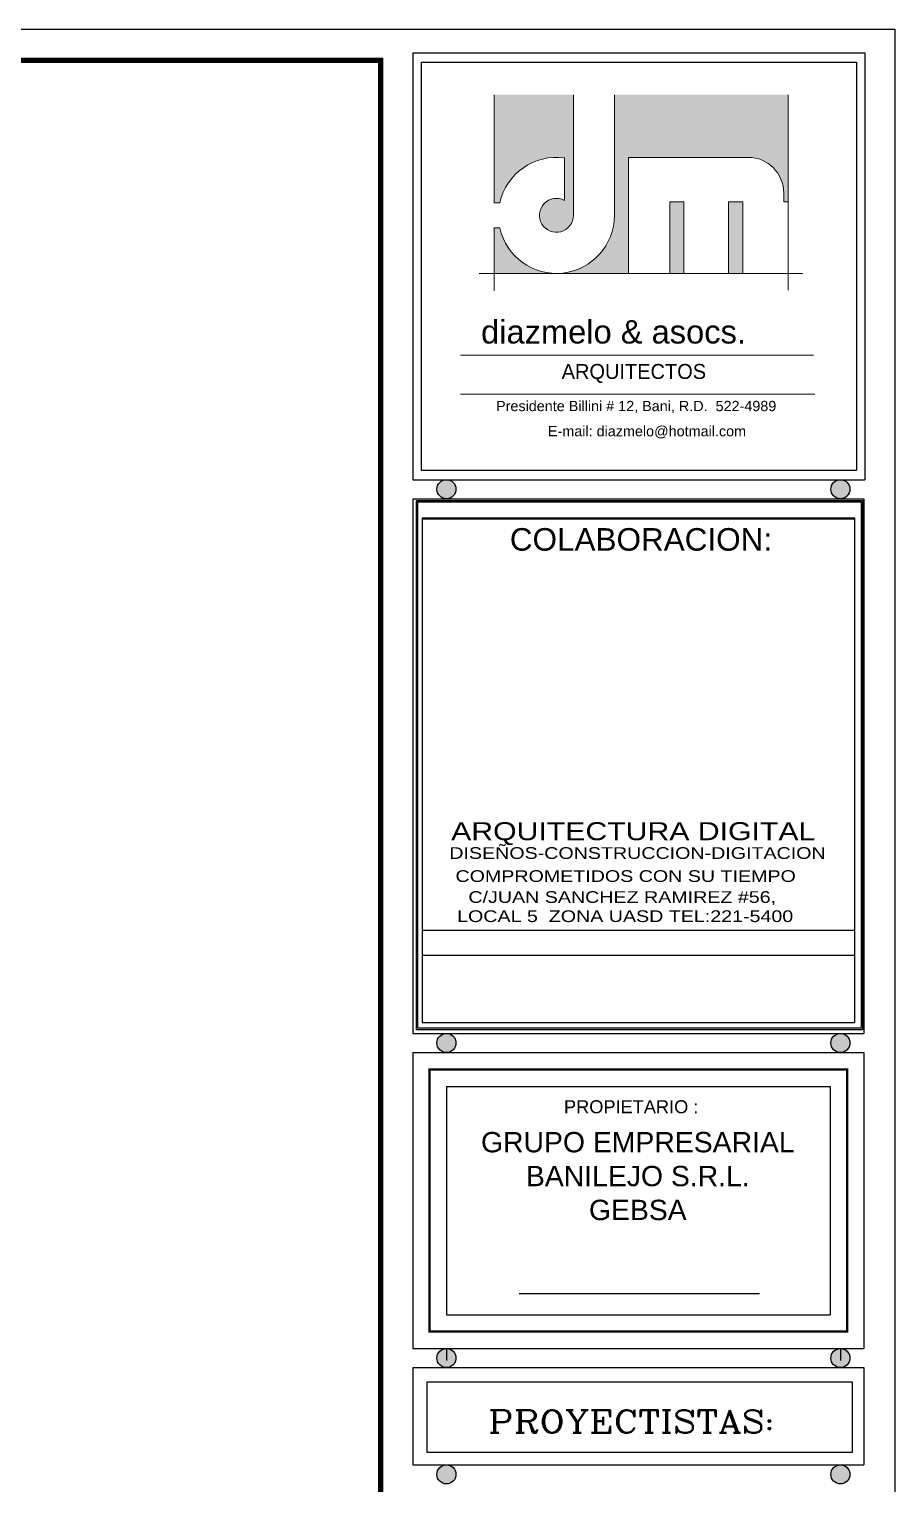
# Model space of a CAD drawing. Header units: feet. Extents: x -417 to 46, y -646 to -218.
# Drawn here: x -59.83 to -47.75, y -238.29 to -218.01 of the extents above; entities that cross this region are included whole.
import ezdxf
from ezdxf.enums import TextEntityAlignment as Align

# ---------------------------------------------------------------- set-up
doc = ezdxf.new("R2010")
doc.units = ezdxf.units.FT
doc.header["$MEASUREMENT"] = 0
for name, color, linetype in [('HOJA', 7, 'Continuous'), ('MARCO', 7, 'Continuous'), ('TARGETA', 7, 'Continuous'), ('textos', 7, 'Continuous'), ('TEXXT', 8, 'Continuous')]:
    doc.layers.add(name, color=color, linetype=linetype)
doc.layers.add('TEXTO', color=7, linetype='Continuous', lineweight=5)
doc.styles.add('DAMIAN', font='arial.ttf', dxfattribs={"height": 0.12})
doc.styles.get("Standard").update_dxf_attribs({"font": 'arial.ttf', "height": 0.115})
doc.styles.add('TITTEXTM', font='romanc.shx')

# ---------------------------------------------------------------- blocks, each defined once
blk = doc.blocks.new('A$C6FFE63EF')
at = {"layer": 'TEXTO', "ltscale": 0.05}
h = blk.add_hatch(color=256, dxfattribs=at)
h.paths.add_polyline_path([(1.319, 2.87), (1.319, 2.479, 3.622679), (1.401, 2.342), (1.401, 3.449), (0.672, 3.449), (0.672, 2.457), (0.725, 2.457, -0.391497)])
h.paths.add_polyline_path([(1.246, 1.809, -0.351969), (0.725, 2.227), (0.672, 2.227), (0.672, 1.809)])
h.paths.add_polyline_path([(1.91, 2.875), (3.008, 2.875, -0.414214), (3.336, 2.547), (3.336, 2.466), (3.377, 2.466), (3.377, 3.449), (1.779, 3.449), (1.779, 2.342, -0.414214), (1.246, 1.809), (1.91, 1.809)])
h.paths.add_polyline_path([(2.418, 2.465), (2.287, 2.465), (2.287, 1.809), (2.418, 1.809)], flags=17)
h.paths.add_polyline_path([(2.959, 2.465), (2.828, 2.465), (2.828, 1.809), (2.959, 1.809)], flags=17)
for p, q in [((0.671, 2.456), (0.671, 3.448)), ((1.401, 2.341), (1.401, 3.448)), ((1.778, 2.341), (1.778, 3.448)), ((3.377, 2.465), (3.377, 3.448)), ((1.319, 2.479), (1.319, 2.869)), ((1.909, 1.808), (1.909, 2.874)), ((1.909, 2.874), (3.008, 2.874)), ((3.336, 2.546), (3.336, 2.465)), ((0.725, 2.456), (0.671, 2.456)), ((2.287, 1.808), (2.287, 2.464)), ((2.287, 2.464), (2.418, 2.464)), ((2.418, 1.808), (2.418, 2.464)), ((2.828, 1.808), (2.828, 2.464)), ((2.828, 2.464), (2.959, 2.464)), ((2.959, 1.808), (2.959, 2.464)), ((3.336, 2.465), (3.377, 2.465)), ((3.377, 2.465), (3.377, 1.653)), ((0.671, 1.808), (0.671, 2.227)), ((0.725, 2.227), (0.671, 2.227)), ((0.534, 1.808), (3.512, 1.808)), ((0.671, 1.808), (0.671, 1.647)), ((0.362, 1.057), (3.61, 1.057)), ((0.362, 0.698), (3.622, 0.698))]:
    blk.add_line(p, q, dxfattribs=at)
for centre, radius, start, end in [((1.245, 2.341), 0.533, 82.0412, 167.5619), ((3.008, 2.546), 0.328, 0, 90), ((1.245, 2.341), 0.156, 61.7263, 0), ((1.245, 2.341), 0.533, 192.4381, 0)]:
    blk.add_arc(centre, radius, start, end, dxfattribs=at)
at = {"layer": 'TEXTO', "ltscale": 0.3, "width": 13.01141, "attachment_point": 1}
for s, insert, char_height in [('{\\fSwis721 Blk BT|b0|i0|c0|p34;diazmelo & asocs.}', (0.552, 1.378), 0.21489), ('{\\fComic Sans MS|b0|i0|c0|p66;ARQUITECTOS}', (1.293, 0.975), 0.13753), ('{\\fArial|b0|i0|c0|p34;Presidente Billini # 12, Bani, R.D.  522-4989}', (0.69, 0.636), 0.09455), ('{\\fArial|b0|i0|c0|p34;E-mail: diazmelo@hotmail.com}', (1.167, 0.405), 0.09455)]:
    blk.add_mtext(s, dxfattribs=dict(at, insert=insert, char_height=char_height))

msp = doc.modelspace()

# ---------------------------------------------------------------- hatches: boundary and pattern name
at = {"layer": 'textos'}
h = msp.add_hatch(color=7, dxfattribs=at)
h.paths.add_polyline_path([(-53.8747, -224.4282, 1), (-54.141, -224.4282, 1)])
h.paths.add_polyline_path([(-48.38, -224.4282, 1), (-48.6463, -224.4282, 1)])
h = msp.add_hatch(color=7, dxfattribs=at)
h.paths.add_polyline_path([(-53.8747, -232.1468, 1), (-54.141, -232.1468, 1)])
h.paths.add_polyline_path([(-48.38, -232.1468, 1), (-48.6463, -232.1468, 1)])
h = msp.add_hatch(color=7, dxfattribs=at)
h.paths.add_polyline_path([(-54.0078, -236.4052, 1), (-54.0078, -236.6715, 1)])
h.paths.add_polyline_path([(-48.5131, -236.4052, 1), (-48.5131, -236.6715, 1)])
h = msp.add_hatch(color=7, dxfattribs=at)
h.paths.add_polyline_path([(-54.0078, -238.0266, 1), (-54.0078, -238.2929, 1)])
h.paths.add_polyline_path([(-48.5131, -238.0266, 1), (-48.5131, -238.2929, 1)])

# ---------------------------------------------------------------- linework, layer by layer
at = {"layer": 'HOJA', "color": 17, "linetype": 'Continuous'}
for p, q in [((-54.3444, -230.5722), (-48.3179, -230.5722)), ((-54.3444, -230.9247), (-48.3179, -230.9247))]:
    msp.add_line(p, q, dxfattribs=at)
at = {"layer": 'MARCO'}
msp.add_lwpolyline([(-112.2526, -218.0141), (-47.7526, -218.0141), (-47.7526, -260.0141), (-112.2526, -260.0141)], close=True, dxfattribs=at)
at = {"layer": 'MARCO', "const_width": 0.075}
msp.add_lwpolyline([(-54.925, -218.4482), (-111.8185, -218.4482), (-111.8185, -259.5801), (-54.925, -259.5801)], close=True, dxfattribs=at)
at = {"layer": 'TARGETA', "color": 3}
for p, q in [((-54.4783, -218.346), (-48.172, -218.346)), ((-54.4783, -218.346), (-54.4783, -224.2951)), ((-48.172, -218.346), (-48.172, -224.2951)), ((-54.362, -218.4771), (-48.2883, -218.4771)), ((-54.362, -218.4771), (-54.362, -224.1609)), ((-48.2883, -218.4771), (-48.2883, -224.1609)), ((-54.362, -224.1609), (-48.3062, -224.1609)), ((-48.3062, -224.1609), (-48.2883, -224.1609)), ((-54.4783, -224.2951), (-48.172, -224.2951)), ((-54.3444, -224.8286), (-54.3444, -231.8495)), ((-54.3444, -224.8286), (-48.3179, -224.8286)), ((-54.3444, -224.8419), (-54.3444, -231.8628)), ((-54.3444, -224.8419), (-48.3179, -224.8419)), ((-54.3444, -224.8419), (-54.3444, -231.8628)), ((-48.3179, -224.8286), (-48.3179, -231.8495)), ((-48.3179, -224.8419), (-48.3179, -231.8628)), ((-48.3179, -224.8419), (-48.3179, -231.8628)), ((-54.3444, -231.8628), (-48.3179, -231.8628)), ((-54.3444, -231.8628), (-48.3179, -231.8628)), ((-54.4783, -232.2799), (-48.184, -232.2799)), ((-54.4783, -232.2799), (-54.4783, -236.4052)), ((-48.184, -232.2799), (-48.184, -236.4052)), ((-54.007, -232.7512), (-48.6553, -232.7512)), ((-54.007, -232.7512), (-54.007, -235.9339)), ((-48.6553, -232.7512), (-48.6553, -235.9339)), ((-54.007, -235.9339), (-48.6553, -235.9339)), ((-54.4783, -236.4052), (-48.184, -236.4052)), ((-54.4783, -236.6715), (-54.4783, -238.0266)), ((-54.4783, -236.6715), (-48.184, -236.6715)), ((-48.184, -236.6715), (-48.184, -238.0266)), ((-54.2782, -237.8565), (-54.2782, -236.8716)), ((-54.2782, -236.8716), (-48.3467, -236.8716)), ((-48.3467, -236.8716), (-48.3467, -237.8565)), ((-48.3467, -237.8565), (-54.2782, -237.8565)), ((-54.4783, -238.0266), (-48.184, -238.0266))]:
    msp.add_line(p, q, dxfattribs=at)
at = {"layer": 'textos', "color": 7}
for p, q in [((-54.4783, -224.5639), (-54.4783, -232.0137)), ((-54.4783, -224.5639), (-48.184, -224.5639)), ((-54.4783, -224.5639), (-48.184, -224.5639)), ((-54.4783, -224.5639), (-48.184, -224.5639)), ((-54.4273, -231.9622), (-54.4273, -224.5839)), ((-54.4273, -224.5839), (-48.204, -224.5839)), ((-54.4073, -231.9421), (-54.4073, -224.6039)), ((-54.4073, -224.6039), (-48.224, -224.6039)), ((-48.224, -224.6039), (-48.224, -231.9421)), ((-48.204, -224.5839), (-48.204, -231.9622)), ((-48.184, -224.5639), (-48.184, -232.0137)), ((-48.204, -231.9622), (-54.4273, -231.9622)), ((-48.224, -231.9421), (-54.4073, -231.9421)), ((-54.4783, -232.0137), (-48.184, -232.0137)), ((-54.4783, -232.2799), (-48.184, -232.2799)), ((-54.0078, -236.4052), (-54.0078, -236.5732)), ((-48.5131, -236.4052), (-48.5131, -236.5732))]:
    msp.add_line(p, q, dxfattribs=at)
for centre in [(-54.0078, -224.4282), (-48.5131, -224.4282), (-54.0078, -232.1468), (-54.0078, -232.1468), (-48.5131, -232.1468), (-48.5131, -232.1468), (-54.0078, -236.5383), (-48.5131, -236.5383), (-54.0078, -238.1598), (-48.5131, -238.1598)]:
    msp.add_circle(centre, 0.1331, dxfattribs=at)
at = {"layer": 'TEXXT'}
msp.add_line((-52.9948, -235.6366), (-49.6401, -235.6366), dxfattribs=at)
at = {"layer": 'TEXXT', "const_width": 0.0314}
msp.add_lwpolyline([(-54.2426, -232.5156), (-48.4196, -232.5156), (-48.4196, -236.1696), (-54.2426, -236.1696), (-54.2426, -232.5156)], dxfattribs=at)

# ---------------------------------------------------------------- block references
at = {"xscale": 1.516622773005782, "yscale": 1.516622773005782, "zscale": 1.516622773005782}
msp.add_blockref('A$C6FFE63EF', (-54.362, -224.1609), dxfattribs=at)

# ---------------------------------------------------------------- texts
at = {"layer": 'textos', "color": 7, "width": 1.2}
for s, height, style, p in [('ARQUITECTURA DIGITAL', 0.251357, 'DAMIAN', (-53.9425, -229.0691)), ('DISEÑOS-CONSTRUCCION-DIGITACION', 0.163382, 'DAMIAN', (-53.9677, -229.4176)), ('COMPROMETIDOS CON SU TIEMPO', 0.163382, 'DAMIAN', (-53.882, -229.7388)), ('C/JUAN SANCHEZ RAMIREZ #56,  ', 0.163382, 'DAMIAN', (-53.7017, -230.031)), ('LOCAL 5  ZONA UASD TEL:221-5400', 0.163382, 'DAMIAN', (-53.8591, -230.2977)), ('PROYECTISTAS:', 0.315112, 'TITTEXTM', (-53.4248, -237.2662))]:
    msp.add_text(s, height=height, dxfattribs=dict(at, style=style)).set_placement(p, align=Align.TOP_LEFT)
at = {"layer": 'textos', "color": 7, "style": 'DAMIAN'}
for s, insert, char_height, width, attachment_point in [('COLABORACION:', (-53.1236, -224.9703), 0.314196, 5.807037, 1), ('PROPIETARIO :', (-52.3682, -232.945), 0.18158, 4.194954, 1), ('GRUPO EMPRESARIAL\\PBANILEJO S.R.L.\\PGEBSA', (-51.3388, -233.3879), 0.283202, 6.542681, 2)]:
    msp.add_mtext(s, dxfattribs=dict(at, insert=insert, char_height=char_height, width=width, attachment_point=attachment_point))

doc.saveas('drawing.dxf')
